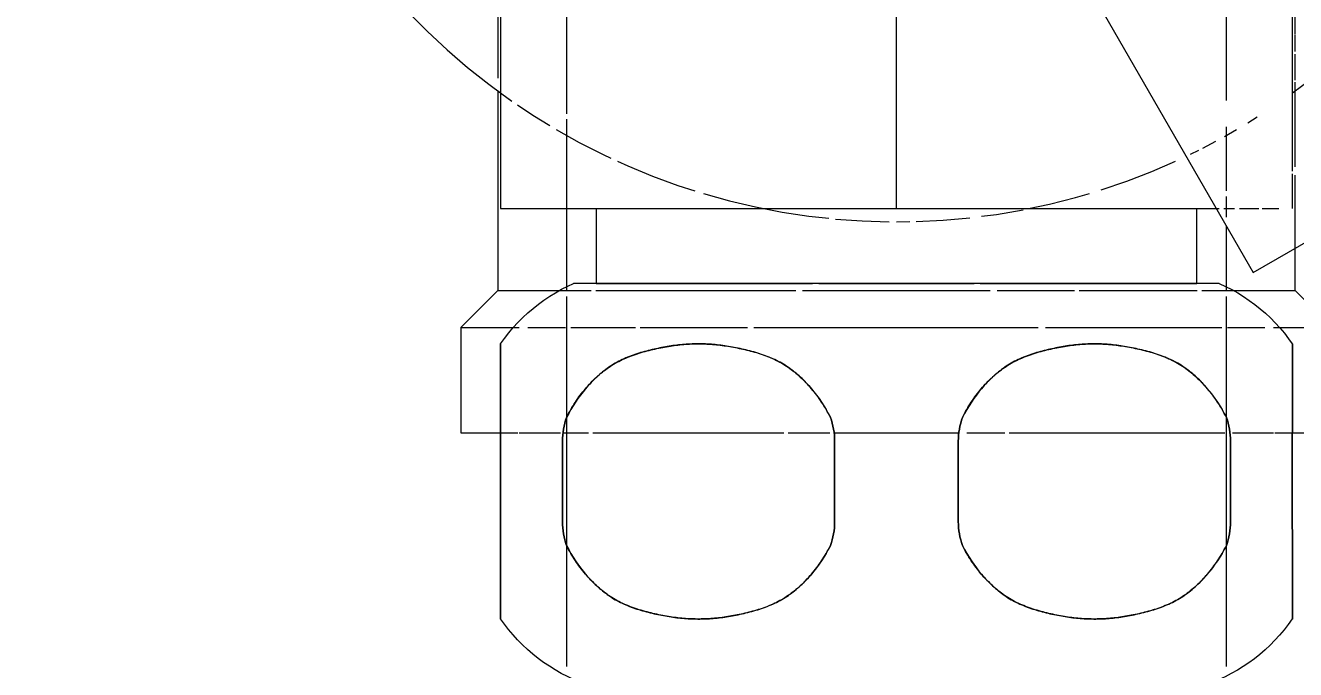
# Model space of a CAD drawing. Header units: metres. Extents: x 15 to 69.3, y -12.4 to 16.4.
# Drawn here: x 27.63947 to 27.68759, y 0.45754 to 0.48194 of the extents above; entities that cross this region are included whole.
import ezdxf

# ---------------------------------------------------------------- set-up
doc = ezdxf.new("R2010")
doc.units = ezdxf.units.M
for name, color, linetype, lineweight in [('A-ANNO-DIMS', 7, 'Continuous', 5), ('A-ANNO-DIMS-25', 7, 'Continuous', 5), ('P-PIPE', 7, 'Continuous', 5), ('P-PIPE-CNTR', 7, 'Continuous', 5), ('P-SANR-FIXT', 7, 'Continuous', 5)]:
    doc.layers.add(name, color=color, linetype=linetype, lineweight=lineweight)
doc.styles.add('Century Gothic_4', font='GOTHIC.TTF', dxfattribs={"height": 0.0375})
doc.dimstyles.new('Setores_1_5_1', dxfattribs={"dimscale": 0.3048, "dimtxt": 0.039156, "dimasz": 0.260417, "dimexe": 0.19685, "dimexo": 0.123031, "dimgap": 0.143537, "dimtad": 1, "dimrnd": 0.01, "dimzin": 0, "dimdsep": 46, "dimtxsty": 'Century Gothic_4', "dimblk1": 'OBLIQUE', "dimblk2": 'OBLIQUE', "dimsah": 1, "dimcen": 0.09, "dimazin": 0, "dimtfac": 1, "dimtdec": 4, "dimtix": 1, "dimtmove": 0, "dimatfit": 3, "dimfxl": 1, "dimtvp": 1, "dimtolj": 1, "dimtzin": 0, "dimarcsym": 2})

# ---------------------------------------------------------------- blocks, each defined once
blk = doc.blocks.new('UT_Ducha higiênica - UT_Ducha higiênica-3615605-AA')
at = {"layer": 'P-SANR-FIXT'}
for p, q in [((-12.995673, 0.492892), (-12.995673, 0.475)), ((-12.978597, 0.492404), (-12.967156, 0.472586)), ((-12.967156, 0.472586), (-12.959361, 0.477086)), ((-12.995673, 0.475), (-12.980673, 0.475)), ((-12.992056, 0.475), (-12.992056, 0.472165)), ((-12.980673, 0.475), (-12.968454, 0.475)), ((-12.969291, 0.472165), (-12.969291, 0.475)), ((-12.980673, 0.472165), (-12.992905, 0.472165)), ((-12.968442, 0.472165), (-12.980673, 0.472165)), ((-12.995673, 0.467093), (-12.995673, 0.462236)), ((-12.965673, 0.462236), (-12.965673, 0.467093)), ((-12.99567, 0.464665), (-12.99567, 0.466189)), ((-12.993329, 0.466189), (-12.993329, 0.464665)), ((-12.983015, 0.464665), (-12.983015, 0.466189)), ((-12.978332, 0.466189), (-12.978332, 0.464665)), ((-12.968018, 0.464665), (-12.968018, 0.466189)), ((-12.965677, 0.466189), (-12.965677, 0.464665)), ((-12.99567, 0.463141), (-12.99567, 0.464665)), ((-12.993329, 0.464665), (-12.993329, 0.463141)), ((-12.983015, 0.463141), (-12.983015, 0.464665)), ((-12.978332, 0.464665), (-12.978332, 0.463141)), ((-12.968018, 0.463141), (-12.968018, 0.464665)), ((-12.965677, 0.464665), (-12.965677, 0.463141))]:
    blk.add_line(p, q, dxfattribs=at)
at = {"layer": 'P-SANR-FIXT', "color": 253, "true_color": 0xa6a6a6}
for p, q in [((-12.965673, 0.476426), (-12.965673, 0.487687)), ((-12.965667, 0.479383), (-12.964989, 0.479898)), ((-12.995619, 0.479345), (-12.995298, 0.479111)), ((-12.967156, 0.472586), (-12.959361, 0.477086)), ((-12.965673, 0.475), (-12.965673, 0.476318)), ((-12.995673, 0.475), (-12.992145, 0.475)), ((-12.992056, 0.475), (-12.980673, 0.475)), ((-12.980673, 0.475), (-12.969291, 0.475)), ((-12.969202, 0.475), (-12.968454, 0.475)), ((-12.968273, 0.475), (-12.967861, 0.475)), ((-12.967683, 0.475), (-12.966943, 0.475)), ((-12.966821, 0.475), (-12.966185, 0.475)), ((-12.980673, 0.474504), (-12.980163, 0.474509)), ((-12.992145, 0.472165), (-12.992905, 0.472165)), ((-12.992056, 0.472165), (-12.983849, 0.472165)), ((-12.98362, 0.472165), (-12.980673, 0.472165)), ((-12.980673, 0.472165), (-12.977727, 0.472165)), ((-12.977498, 0.472165), (-12.969291, 0.472165)), ((-12.968442, 0.472165), (-12.969202, 0.472165)), ((-12.99567, 0.466189), (-12.99567, 0.464665)), ((-12.965677, 0.464665), (-12.965677, 0.466189)), ((-12.99567, 0.464665), (-12.99567, 0.463141)), ((-12.965677, 0.463141), (-12.965677, 0.464665))]:
    blk.add_line(p, q, dxfattribs=at)
at = {"layer": 'P-SANR-FIXT', "color": 254, "true_color": 0xdfdfdf}
for p, q in [((-12.967362, 0.47825), (-12.967003, 0.47848)), ((-12.968243, 0.477735), (-12.967786, 0.478002)), ((-12.969071, 0.477294), (-12.968579, 0.477556)), ((-12.969537, 0.477066), (-12.969221, 0.477218)), ((-12.992145, 0.475), (-12.99059, 0.475)), ((-12.992056, 0.475), (-12.990531, 0.475)), ((-12.990531, 0.475), (-12.980673, 0.475)), ((-12.990372, 0.475), (-12.980673, 0.475)), ((-12.980673, 0.475), (-12.969291, 0.475)), ((-12.980673, 0.475), (-12.973173, 0.475)), ((-12.973173, 0.475), (-12.969202, 0.475)), ((-12.968273, 0.475), (-12.967861, 0.475)), ((-12.967683, 0.475), (-12.966943, 0.475)), ((-12.966821, 0.475), (-12.966185, 0.475)), ((-12.991267, 0.472165), (-12.992145, 0.472165)), ((-12.992056, 0.472165), (-12.991669, 0.472165)), ((-12.991669, 0.472165), (-12.986365, 0.472165)), ((-12.99061, 0.472165), (-12.991267, 0.472165)), ((-12.989323, 0.472165), (-12.990386, 0.472165)), ((-12.983839, 0.472165), (-12.989323, 0.472165)), ((-12.986365, 0.472165), (-12.983849, 0.472165)), ((-12.980673, 0.472165), (-12.983624, 0.472165)), ((-12.98362, 0.472165), (-12.980673, 0.472165)), ((-12.977723, 0.472165), (-12.980673, 0.472165)), ((-12.980673, 0.472165), (-12.977727, 0.472165)), ((-12.974558, 0.472165), (-12.977508, 0.472165)), ((-12.977498, 0.472165), (-12.969291, 0.472165)), ((-12.969202, 0.472165), (-12.974558, 0.472165)), ((-12.993329, 0.464665), (-12.993329, 0.466189)), ((-12.983015, 0.466189), (-12.983015, 0.464665)), ((-12.978332, 0.464665), (-12.978332, 0.466189)), ((-12.968018, 0.466189), (-12.968018, 0.464665)), ((-12.993329, 0.463141), (-12.993329, 0.464665)), ((-12.983015, 0.464665), (-12.983015, 0.463141)), ((-12.978332, 0.463141), (-12.978332, 0.464665)), ((-12.968018, 0.464665), (-12.968018, 0.463141))]:
    blk.add_line(p, q, dxfattribs=at)
at = {"layer": 'P-SANR-FIXT', "flags": 128}
for points in [[(-13.00518, 0.492953), (-13.004879, 0.491979), (-13.004539, 0.491017), (-13.004161, 0.49007), (-13.003745, 0.489139), (-13.003292, 0.488225), (-13.002803, 0.48733), (-13.002278, 0.486455), (-13.00172, 0.485602), (-13.001127, 0.484772), (-13.000502, 0.483966), (-12.999845, 0.483186), (-12.999157, 0.482433), (-12.998439, 0.481707), (-12.997694, 0.481012), (-12.996921, 0.480346), (-12.996122, 0.479712), (-12.995619, 0.479345)], [(-12.99567, 0.469873), (-12.995518, 0.470085), (-12.995358, 0.470292), (-12.99519, 0.470491), (-12.995014, 0.470684), (-12.99483, 0.47087), (-12.99464, 0.471048), (-12.994442, 0.471218), (-12.994237, 0.47138), (-12.994027, 0.471534), (-12.99381, 0.47168), (-12.993587, 0.471816), (-12.99336, 0.471944), (-12.993127, 0.472062), (-12.992905, 0.472165)], [(-12.968442, 0.472165), (-12.968205, 0.472055), (-12.967972, 0.471936), (-12.967745, 0.471808), (-12.967523, 0.471671), (-12.967307, 0.471525), (-12.967096, 0.47137), (-12.966892, 0.471207), (-12.966695, 0.471037), (-12.966505, 0.470858), (-12.966321, 0.470672), (-12.966146, 0.470479), (-12.965978, 0.470279), (-12.965819, 0.470072), (-12.965677, 0.469873)], [(-12.992905, 0.457165), (-12.993142, 0.457274), (-12.993374, 0.457393), (-12.993602, 0.457522), (-12.993824, 0.457659), (-12.99404, 0.457805), (-12.994251, 0.457959), (-12.994455, 0.458122), (-12.994652, 0.458293), (-12.994842, 0.458471), (-12.995025, 0.458657), (-12.995201, 0.458851), (-12.995369, 0.459051), (-12.995528, 0.459257), (-12.99567, 0.459456)], [(-12.965677, 0.459456), (-12.965829, 0.459244), (-12.965989, 0.459038), (-12.966157, 0.458838), (-12.966333, 0.458645), (-12.966516, 0.45846), (-12.966707, 0.458282), (-12.966905, 0.458111), (-12.96711, 0.457949), (-12.96732, 0.457795), (-12.967537, 0.45765), (-12.967759, 0.457513), (-12.967987, 0.457385), (-12.96822, 0.457267), (-12.968442, 0.457165)]]:
    blk.add_lwpolyline(points, dxfattribs=at)
at = {"layer": 'P-SANR-FIXT', "color": 253, "true_color": 0xa6a6a6, "flags": 128}
for points in [[(-12.995037, 0.478935), (-12.994451, 0.478542), (-12.993808, 0.478147)], [(-12.993561, 0.477997), (-12.992692, 0.47751), (-12.991783, 0.477047), (-12.991489, 0.476912)], [(-12.991244, 0.476799), (-12.990857, 0.476622), (-12.989914, 0.476233), (-12.988956, 0.475883), (-12.988308, 0.475675)], [(-12.972914, 0.475709), (-12.971949, 0.476039), (-12.970997, 0.476407), (-12.970103, 0.476795)], [(-12.987984, 0.47557), (-12.987002, 0.475298), (-12.986009, 0.475064), (-12.985008, 0.474871), (-12.983999, 0.474718), (-12.983238, 0.474633)], [(-12.975666, 0.475), (-12.97488, 0.475167), (-12.973891, 0.475418), (-12.973364, 0.475575)], [(-12.982986, 0.474605), (-12.981968, 0.474533), (-12.980949, 0.474501)], [(-12.979929, 0.474511), (-12.97891, 0.474561), (-12.977894, 0.474652)], [(-12.977447, 0.47471), (-12.976883, 0.474783), (-12.975877, 0.474955)]]:
    blk.add_lwpolyline(points, dxfattribs=at)
at = {"layer": 'P-SANR-FIXT', "color": 254, "true_color": 0xdfdfdf}
blk.add_arc((-12.980673, 0.5), 0.0255, 234.1099, 235.1553, dxfattribs=at)
at = {"layer": 'P-SANR-FIXT', "color": 253, "true_color": 0xa6a6a6}
for points, knots in [([(-12.995673, 0.469782), (-12.995673, 0.469798), (-12.995673, 0.469827), (-12.995673, 0.469867), (-12.995673, 0.469886), (-12.995673, 0.469859), (-12.995673, 0.469795), (-12.995673, 0.469723), (-12.995673, 0.46964), (-12.995673, 0.46951), (-12.995673, 0.46933), (-12.995673, 0.469149), (-12.995673, 0.469044), (-12.995673, 0.468988)], [0.4, 0.4, 0.4, 0.4, 0.425, 0.45, 0.5, 0.55, 0.6, 0.625, 0.65, 0.7, 0.75, 0.775, 0.8, 0.8, 0.8, 0.8]), ([(-12.965673, 0.469782), (-12.965673, 0.469798), (-12.965673, 0.469827), (-12.965673, 0.469867), (-12.965673, 0.469886), (-12.965673, 0.469859), (-12.965673, 0.469807), (-12.965673, 0.469775)], [0.4, 0.4, 0.4, 0.4, 0.425, 0.45, 0.5, 0.55, 0.6, 0.6, 0.6, 0.6]), ([(-12.965673, 0.468984), (-12.965673, 0.46904), (-12.965673, 0.469145), (-12.965673, 0.469328), (-12.965673, 0.469511), (-12.965673, 0.469645), (-12.965673, 0.46973), (-12.965673, 0.469766), (-12.965673, 0.469782)], [0.2, 0.2, 0.2, 0.2, 0.225, 0.25, 0.3, 0.35, 0.375, 0.4, 0.4, 0.4, 0.4]), ([(-12.995673, 0.468988), (-12.995673, 0.468933), (-12.995673, 0.468815), (-12.995673, 0.468557), (-12.995673, 0.468044), (-12.995673, 0.467501), (-12.995673, 0.467093)], [0.8, 0.8, 0.8, 0.8, 0.825, 0.85, 0.9, 1, 1, 1, 1]), ([(-12.965673, 0.467093), (-12.965673, 0.467296), (-12.965673, 0.46768), (-12.965673, 0.468186), (-12.965673, 0.468552), (-12.965673, 0.46881), (-12.965673, 0.468928), (-12.965673, 0.468984)], [0, 0, 0, 0, 0.05, 0.1, 0.15, 0.175, 0.2, 0.2, 0.2, 0.2]), ([(-12.995673, 0.462236), (-12.995673, 0.461828), (-12.995673, 0.461285), (-12.995673, 0.460773), (-12.995673, 0.460515), (-12.995673, 0.460397), (-12.995673, 0.460341)], [0, 0, 0, 0, 0.1, 0.15, 0.175, 0.2, 0.2, 0.2, 0.2]), ([(-12.965673, 0.460346), (-12.965673, 0.460401), (-12.965673, 0.460519), (-12.965673, 0.460777), (-12.965673, 0.461143), (-12.965673, 0.46165), (-12.965673, 0.462033), (-12.965673, 0.462236)], [0.8, 0.8, 0.8, 0.8, 0.825, 0.85, 0.9, 0.95, 1, 1, 1, 1]), ([(-12.995673, 0.460341), (-12.995673, 0.460285), (-12.995673, 0.460181), (-12.995673, 0.46), (-12.995673, 0.45982), (-12.995673, 0.459689), (-12.995673, 0.459606), (-12.995673, 0.459535), (-12.995673, 0.459471), (-12.995673, 0.459444), (-12.995673, 0.459462), (-12.995673, 0.459502), (-12.995673, 0.459531), (-12.995673, 0.459548)], [0.2, 0.2, 0.2, 0.2, 0.225, 0.25, 0.3, 0.35, 0.375, 0.4, 0.45, 0.5, 0.55, 0.575, 0.6, 0.6, 0.6, 0.6]), ([(-12.965673, 0.459554), (-12.965673, 0.459522), (-12.965673, 0.459471), (-12.965673, 0.459444), (-12.965673, 0.459462), (-12.965673, 0.459502), (-12.965673, 0.459546), (-12.965673, 0.4596), (-12.965673, 0.459684), (-12.965673, 0.459818), (-12.965673, 0.460002), (-12.965673, 0.460185), (-12.965673, 0.46029), (-12.965673, 0.460346)], [0.4, 0.4, 0.4, 0.4, 0.45, 0.5, 0.55, 0.575, 0.6, 0.625, 0.65, 0.7, 0.75, 0.775, 0.8, 0.8, 0.8, 0.8])]:
    blk.add_open_spline(points, degree=3, knots=knots, dxfattribs=at)
at = {"layer": 'P-SANR-FIXT'}
for points, knots in [([(-12.995673, 0.467093), (-12.995673, 0.467296), (-12.995673, 0.46768), (-12.995673, 0.468186), (-12.995673, 0.468552), (-12.995673, 0.46881), (-12.995673, 0.468987), (-12.995673, 0.469145), (-12.995673, 0.469328), (-12.995673, 0.469511), (-12.995673, 0.469645), (-12.995673, 0.46973), (-12.995673, 0.469766), (-12.995673, 0.469782)], [0, 0, 0, 0, 0.05, 0.1, 0.15, 0.175, 0.2, 0.225, 0.25, 0.3, 0.35, 0.375, 0.4, 0.4, 0.4, 0.4]), ([(-12.983173, 0.467093), (-12.983278, 0.467296), (-12.983502, 0.46768), (-12.98388, 0.468186), (-12.984229, 0.468552), (-12.98453, 0.46881), (-12.984765, 0.468987), (-12.985016, 0.469145), (-12.985374, 0.469328), (-12.985852, 0.469511), (-12.98635, 0.469645), (-12.986746, 0.46973), (-12.987036, 0.469784), (-12.987323, 0.469827), (-12.987711, 0.469867), (-12.988199, 0.469886), (-12.988784, 0.469859), (-12.989261, 0.469795), (-12.989641, 0.469723), (-12.990028, 0.46964), (-12.990512, 0.46951), (-12.990978, 0.46933), (-12.991327, 0.469149), (-12.991574, 0.468992), (-12.991807, 0.468815), (-12.992106, 0.468557), (-12.992596, 0.468044), (-12.992958, 0.467501), (-12.993173, 0.467093)], [0, 0, 0, 0, 0.05, 0.1, 0.15, 0.175, 0.2, 0.225, 0.25, 0.3, 0.35, 0.375, 0.4, 0.425, 0.45, 0.5, 0.55, 0.6, 0.625, 0.65, 0.7, 0.75, 0.775, 0.8, 0.825, 0.85, 0.9, 1, 1, 1, 1]), ([(-12.968173, 0.467093), (-12.968278, 0.467296), (-12.968502, 0.46768), (-12.96888, 0.468186), (-12.969229, 0.468552), (-12.96953, 0.46881), (-12.969765, 0.468987), (-12.970016, 0.469145), (-12.970374, 0.469328), (-12.970852, 0.469511), (-12.97135, 0.469645), (-12.971746, 0.46973), (-12.972036, 0.469784), (-12.972323, 0.469827), (-12.972711, 0.469867), (-12.973199, 0.469886), (-12.973784, 0.469859), (-12.974261, 0.469795), (-12.974641, 0.469723), (-12.975028, 0.46964), (-12.975512, 0.46951), (-12.975978, 0.46933), (-12.976327, 0.469149), (-12.976574, 0.468992), (-12.976807, 0.468815), (-12.977106, 0.468557), (-12.977596, 0.468044), (-12.977958, 0.467501), (-12.978173, 0.467093)], [0, 0, 0, 0, 0.05, 0.1, 0.15, 0.175, 0.2, 0.225, 0.25, 0.3, 0.35, 0.375, 0.4, 0.425, 0.45, 0.5, 0.55, 0.6, 0.625, 0.65, 0.7, 0.75, 0.775, 0.8, 0.825, 0.85, 0.9, 1, 1, 1, 1]), ([(-12.965673, 0.469775), (-12.965673, 0.469759), (-12.965673, 0.469723), (-12.965673, 0.46964), (-12.965673, 0.46951), (-12.965673, 0.46933), (-12.965673, 0.469149), (-12.965673, 0.468992), (-12.965673, 0.468815), (-12.965673, 0.468557), (-12.965673, 0.468044), (-12.965673, 0.467501), (-12.965673, 0.467093)], [0.6, 0.6, 0.6, 0.6, 0.625, 0.65, 0.7, 0.75, 0.775, 0.8, 0.825, 0.85, 0.9, 1, 1, 1, 1]), ([(-12.995673, 0.459548), (-12.995673, 0.459564), (-12.995673, 0.4596), (-12.995673, 0.459684), (-12.995673, 0.459818), (-12.995673, 0.460002), (-12.995673, 0.460185), (-12.995673, 0.460342), (-12.995673, 0.460519), (-12.995673, 0.460777), (-12.995673, 0.461143), (-12.995673, 0.46165), (-12.995673, 0.462033), (-12.995673, 0.462236)], [0.6, 0.6, 0.6, 0.6, 0.625, 0.65, 0.7, 0.75, 0.775, 0.8, 0.825, 0.85, 0.9, 0.95, 1, 1, 1, 1]), ([(-12.993173, 0.462236), (-12.992958, 0.461828), (-12.992596, 0.461285), (-12.992106, 0.460773), (-12.991807, 0.460515), (-12.991574, 0.460338), (-12.991327, 0.460181), (-12.990978, 0.46), (-12.990512, 0.45982), (-12.990028, 0.459689), (-12.989641, 0.459606), (-12.989261, 0.459535), (-12.988784, 0.459471), (-12.988199, 0.459444), (-12.987711, 0.459462), (-12.987323, 0.459502), (-12.987036, 0.459546), (-12.986746, 0.4596), (-12.98635, 0.459684), (-12.985852, 0.459818), (-12.985374, 0.460002), (-12.985016, 0.460185), (-12.984765, 0.460342), (-12.98453, 0.460519), (-12.984229, 0.460777), (-12.98388, 0.461143), (-12.983502, 0.46165), (-12.983278, 0.462033), (-12.983173, 0.462236)], [0, 0, 0, 0, 0.1, 0.15, 0.175, 0.2, 0.225, 0.25, 0.3, 0.35, 0.375, 0.4, 0.45, 0.5, 0.55, 0.575, 0.6, 0.625, 0.65, 0.7, 0.75, 0.775, 0.8, 0.825, 0.85, 0.9, 0.95, 1, 1, 1, 1]), ([(-12.978173, 0.462236), (-12.977958, 0.461828), (-12.977596, 0.461285), (-12.977106, 0.460773), (-12.976807, 0.460515), (-12.976574, 0.460338), (-12.976327, 0.460181), (-12.975978, 0.46), (-12.975512, 0.45982), (-12.975028, 0.459689), (-12.974641, 0.459606), (-12.974261, 0.459535), (-12.973784, 0.459471), (-12.973199, 0.459444), (-12.972711, 0.459462), (-12.972323, 0.459502), (-12.972036, 0.459546), (-12.971746, 0.4596), (-12.97135, 0.459684), (-12.970852, 0.459818), (-12.970374, 0.460002), (-12.970016, 0.460185), (-12.969765, 0.460342), (-12.96953, 0.460519), (-12.969229, 0.460777), (-12.96888, 0.461143), (-12.968502, 0.46165), (-12.968278, 0.462033), (-12.968173, 0.462236)], [0, 0, 0, 0, 0.1, 0.15, 0.175, 0.2, 0.225, 0.25, 0.3, 0.35, 0.375, 0.4, 0.45, 0.5, 0.55, 0.575, 0.6, 0.625, 0.65, 0.7, 0.75, 0.775, 0.8, 0.825, 0.85, 0.9, 0.95, 1, 1, 1, 1]), ([(-12.965673, 0.462236), (-12.965673, 0.461828), (-12.965673, 0.461285), (-12.965673, 0.460773), (-12.965673, 0.460515), (-12.965673, 0.460338), (-12.965673, 0.460181), (-12.965673, 0.46), (-12.965673, 0.45982), (-12.965673, 0.459689), (-12.965673, 0.459606), (-12.965673, 0.459571), (-12.965673, 0.459554)], [0, 0, 0, 0, 0.1, 0.15, 0.175, 0.2, 0.225, 0.25, 0.3, 0.35, 0.375, 0.4, 0.4, 0.4, 0.4])]:
    blk.add_open_spline(points, degree=3, knots=knots, dxfattribs=at)
at = {"layer": 'P-SANR-FIXT', "color": 254, "true_color": 0xdfdfdf}
for points, knots in [([(-12.991579, 0.468984), (-12.991498, 0.46904), (-12.991331, 0.469145), (-12.990973, 0.469328), (-12.990494, 0.469511), (-12.989997, 0.469645), (-12.989601, 0.46973), (-12.989408, 0.469766), (-12.989312, 0.469782)], [0.2, 0.2, 0.2, 0.2, 0.225, 0.25, 0.3, 0.35, 0.375, 0.4, 0.4, 0.4, 0.4]), ([(-12.989312, 0.469782), (-12.989216, 0.469798), (-12.989024, 0.469827), (-12.988636, 0.469867), (-12.988148, 0.469886), (-12.987563, 0.469859), (-12.987182, 0.469807), (-12.986991, 0.469775)], [0.4, 0.4, 0.4, 0.4, 0.425, 0.45, 0.5, 0.55, 0.6, 0.6, 0.6, 0.6]), ([(-12.986991, 0.469775), (-12.986896, 0.469759), (-12.986706, 0.469723), (-12.986319, 0.46964), (-12.985835, 0.46951), (-12.985369, 0.46933), (-12.98502, 0.469149), (-12.984855, 0.469044), (-12.984775, 0.468988)], [0.6, 0.6, 0.6, 0.6, 0.625, 0.65, 0.7, 0.75, 0.775, 0.8, 0.8, 0.8, 0.8]), ([(-12.976579, 0.468984), (-12.976498, 0.46904), (-12.976331, 0.469145), (-12.975973, 0.469328), (-12.975494, 0.469511), (-12.974997, 0.469645), (-12.974601, 0.46973), (-12.974408, 0.469766), (-12.974312, 0.469782)], [0.2, 0.2, 0.2, 0.2, 0.225, 0.25, 0.3, 0.35, 0.375, 0.4, 0.4, 0.4, 0.4]), ([(-12.974312, 0.469782), (-12.974216, 0.469798), (-12.974024, 0.469827), (-12.973636, 0.469867), (-12.973148, 0.469886), (-12.972563, 0.469859), (-12.972182, 0.469807), (-12.971991, 0.469775)], [0.4, 0.4, 0.4, 0.4, 0.425, 0.45, 0.5, 0.55, 0.6, 0.6, 0.6, 0.6]), ([(-12.971991, 0.469775), (-12.971896, 0.469759), (-12.971706, 0.469723), (-12.971319, 0.46964), (-12.970835, 0.46951), (-12.970369, 0.46933), (-12.97002, 0.469149), (-12.969855, 0.469044), (-12.969775, 0.468988)], [0.6, 0.6, 0.6, 0.6, 0.625, 0.65, 0.7, 0.75, 0.775, 0.8, 0.8, 0.8, 0.8]), ([(-12.993173, 0.467093), (-12.993069, 0.467296), (-12.992845, 0.46768), (-12.992467, 0.468186), (-12.992118, 0.468552), (-12.991817, 0.46881), (-12.99166, 0.468928), (-12.991579, 0.468984)], [0, 0, 0, 0, 0.05, 0.1, 0.15, 0.175, 0.2, 0.2, 0.2, 0.2]), ([(-12.984775, 0.468988), (-12.984695, 0.468933), (-12.98454, 0.468815), (-12.984241, 0.468557), (-12.983751, 0.468044), (-12.983389, 0.467501), (-12.983173, 0.467093)], [0.8, 0.8, 0.8, 0.8, 0.825, 0.85, 0.9, 1, 1, 1, 1]), ([(-12.978173, 0.467093), (-12.978069, 0.467296), (-12.977845, 0.46768), (-12.977467, 0.468186), (-12.977118, 0.468552), (-12.976817, 0.46881), (-12.97666, 0.468928), (-12.976579, 0.468984)], [0, 0, 0, 0, 0.05, 0.1, 0.15, 0.175, 0.2, 0.2, 0.2, 0.2]), ([(-12.969775, 0.468988), (-12.969695, 0.468933), (-12.96954, 0.468815), (-12.969241, 0.468557), (-12.968751, 0.468044), (-12.968389, 0.467501), (-12.968173, 0.467093)], [0.8, 0.8, 0.8, 0.8, 0.825, 0.85, 0.9, 1, 1, 1, 1]), ([(-12.991579, 0.460346), (-12.99166, 0.460401), (-12.991817, 0.460519), (-12.992118, 0.460777), (-12.992467, 0.461143), (-12.992845, 0.46165), (-12.993069, 0.462033), (-12.993173, 0.462236)], [0.8, 0.8, 0.8, 0.8, 0.825, 0.85, 0.9, 0.95, 1, 1, 1, 1]), ([(-12.983173, 0.462236), (-12.983389, 0.461828), (-12.983751, 0.461285), (-12.984241, 0.460773), (-12.98454, 0.460515), (-12.984695, 0.460397), (-12.984775, 0.460341)], [0, 0, 0, 0, 0.1, 0.15, 0.175, 0.2, 0.2, 0.2, 0.2]), ([(-12.976579, 0.460346), (-12.97666, 0.460401), (-12.976817, 0.460519), (-12.977118, 0.460777), (-12.977467, 0.461143), (-12.977845, 0.46165), (-12.978069, 0.462033), (-12.978173, 0.462236)], [0.8, 0.8, 0.8, 0.8, 0.825, 0.85, 0.9, 0.95, 1, 1, 1, 1]), ([(-12.968173, 0.462236), (-12.968389, 0.461828), (-12.968751, 0.461285), (-12.969241, 0.460773), (-12.96954, 0.460515), (-12.969695, 0.460397), (-12.969775, 0.460341)], [0, 0, 0, 0, 0.1, 0.15, 0.175, 0.2, 0.2, 0.2, 0.2]), ([(-12.989312, 0.459548), (-12.989408, 0.459564), (-12.989601, 0.4596), (-12.989997, 0.459684), (-12.990494, 0.459818), (-12.990973, 0.460002), (-12.991331, 0.460185), (-12.991498, 0.46029), (-12.991579, 0.460346)], [0.6, 0.6, 0.6, 0.6, 0.625, 0.65, 0.7, 0.75, 0.775, 0.8, 0.8, 0.8, 0.8]), ([(-12.984775, 0.460341), (-12.984855, 0.460285), (-12.98502, 0.460181), (-12.985369, 0.46), (-12.985835, 0.45982), (-12.986319, 0.459689), (-12.986706, 0.459606), (-12.986896, 0.459571), (-12.986991, 0.459554)], [0.2, 0.2, 0.2, 0.2, 0.225, 0.25, 0.3, 0.35, 0.375, 0.4, 0.4, 0.4, 0.4]), ([(-12.974312, 0.459548), (-12.974408, 0.459564), (-12.974601, 0.4596), (-12.974997, 0.459684), (-12.975494, 0.459818), (-12.975973, 0.460002), (-12.976331, 0.460185), (-12.976498, 0.46029), (-12.976579, 0.460346)], [0.6, 0.6, 0.6, 0.6, 0.625, 0.65, 0.7, 0.75, 0.775, 0.8, 0.8, 0.8, 0.8]), ([(-12.969775, 0.460341), (-12.969855, 0.460285), (-12.97002, 0.460181), (-12.970369, 0.46), (-12.970835, 0.45982), (-12.971319, 0.459689), (-12.971706, 0.459606), (-12.971896, 0.459571), (-12.971991, 0.459554)], [0.2, 0.2, 0.2, 0.2, 0.225, 0.25, 0.3, 0.35, 0.375, 0.4, 0.4, 0.4, 0.4]), ([(-12.986991, 0.459554), (-12.987182, 0.459522), (-12.987563, 0.459471), (-12.988148, 0.459444), (-12.988636, 0.459462), (-12.989024, 0.459502), (-12.989216, 0.459531), (-12.989312, 0.459548)], [0.4, 0.4, 0.4, 0.4, 0.45, 0.5, 0.55, 0.575, 0.6, 0.6, 0.6, 0.6]), ([(-12.971991, 0.459554), (-12.972182, 0.459522), (-12.972563, 0.459471), (-12.973148, 0.459444), (-12.973636, 0.459462), (-12.974024, 0.459502), (-12.974216, 0.459531), (-12.974312, 0.459548)], [0.4, 0.4, 0.4, 0.4, 0.45, 0.5, 0.55, 0.575, 0.6, 0.6, 0.6, 0.6])]:
    blk.add_open_spline(points, degree=3, knots=knots, dxfattribs=at)
at = {"layer": 'P-SANR-FIXT', "color": 253, "true_color": 0xa6a6a6}
for points in [[(-12.995673, 0.467093), (-12.995673, 0.466948), (-12.995672, 0.4668), (-12.995672, 0.46665)], [(-12.965675, 0.46665), (-12.965674, 0.4668), (-12.965673, 0.466948), (-12.965673, 0.467093)], [(-12.995672, 0.46665), (-12.995671, 0.466499), (-12.99567, 0.466345), (-12.99567, 0.466189)], [(-12.993329, 0.466189), (-12.993327, 0.466345), (-12.993314, 0.466499), (-12.993288, 0.46665)], [(-12.983057, 0.46665), (-12.983031, 0.466499), (-12.983016, 0.466345), (-12.983015, 0.466189)], [(-12.978332, 0.466189), (-12.978331, 0.466345), (-12.978316, 0.466499), (-12.97829, 0.46665)], [(-12.968059, 0.46665), (-12.968033, 0.466499), (-12.96802, 0.466345), (-12.968018, 0.466189)], [(-12.965677, 0.466189), (-12.965677, 0.466345), (-12.965676, 0.466499), (-12.965675, 0.46665)], [(-12.99567, 0.463141), (-12.99567, 0.462984), (-12.995671, 0.462831), (-12.995672, 0.46268)], [(-12.993288, 0.46268), (-12.993314, 0.462831), (-12.993327, 0.462984), (-12.993329, 0.463141)], [(-12.983015, 0.463141), (-12.983016, 0.462984), (-12.983031, 0.462831), (-12.983057, 0.46268)], [(-12.97829, 0.46268), (-12.978316, 0.462831), (-12.978331, 0.462984), (-12.978332, 0.463141)], [(-12.968018, 0.463141), (-12.96802, 0.462984), (-12.968033, 0.462831), (-12.968059, 0.46268)], [(-12.965675, 0.46268), (-12.965676, 0.462831), (-12.965677, 0.462984), (-12.965677, 0.463141)], [(-12.995672, 0.46268), (-12.995672, 0.462529), (-12.995673, 0.462381), (-12.995673, 0.462236)], [(-12.965673, 0.462236), (-12.965673, 0.462381), (-12.965674, 0.462529), (-12.965675, 0.46268)]]:
    blk.add_open_spline(points, degree=3, dxfattribs=at)
at = {"layer": 'P-SANR-FIXT'}
for points in [[(-12.995672, 0.46665), (-12.995672, 0.4668), (-12.995673, 0.466948), (-12.995673, 0.467093)], [(-12.993173, 0.467093), (-12.993224, 0.466948), (-12.993262, 0.4668), (-12.993288, 0.46665)], [(-12.983015, 0.466189), (-12.983016, 0.466345), (-12.983045, 0.466652), (-12.983123, 0.466948), (-12.983173, 0.467093)], [(-12.978173, 0.467093), (-12.978224, 0.466948), (-12.978302, 0.466652), (-12.978331, 0.466345), (-12.978332, 0.466189)], [(-12.968059, 0.46665), (-12.968085, 0.4668), (-12.968123, 0.466948), (-12.968173, 0.467093)], [(-12.965673, 0.467093), (-12.965673, 0.466948), (-12.965674, 0.4668), (-12.965675, 0.46665)], [(-12.99567, 0.466189), (-12.99567, 0.466345), (-12.995671, 0.466499), (-12.995672, 0.46665)], [(-12.993288, 0.46665), (-12.993314, 0.466499), (-12.993327, 0.466345), (-12.993329, 0.466189)], [(-12.968018, 0.466189), (-12.96802, 0.466345), (-12.968033, 0.466499), (-12.968059, 0.46665)], [(-12.965675, 0.46665), (-12.965676, 0.466499), (-12.965677, 0.466345), (-12.965677, 0.466189)], [(-12.995672, 0.46268), (-12.995671, 0.462831), (-12.99567, 0.462984), (-12.99567, 0.463141)], [(-12.993329, 0.463141), (-12.993327, 0.462984), (-12.993314, 0.462831), (-12.993288, 0.46268)], [(-12.983173, 0.462236), (-12.983123, 0.462381), (-12.983045, 0.462677), (-12.983016, 0.462984), (-12.983015, 0.463141)], [(-12.978332, 0.463141), (-12.978331, 0.462984), (-12.978302, 0.462677), (-12.978224, 0.462381), (-12.978173, 0.462236)], [(-12.968059, 0.46268), (-12.968033, 0.462831), (-12.96802, 0.462984), (-12.968018, 0.463141)], [(-12.965677, 0.463141), (-12.965677, 0.462984), (-12.965676, 0.462831), (-12.965675, 0.46268)], [(-12.995673, 0.462236), (-12.995673, 0.462381), (-12.995672, 0.462529), (-12.995672, 0.46268)], [(-12.993288, 0.46268), (-12.993262, 0.462529), (-12.993224, 0.462381), (-12.993173, 0.462236)], [(-12.968173, 0.462236), (-12.968123, 0.462381), (-12.968085, 0.462529), (-12.968059, 0.46268)], [(-12.965675, 0.46268), (-12.965674, 0.462529), (-12.965673, 0.462381), (-12.965673, 0.462236)]]:
    blk.add_open_spline(points, degree=3, dxfattribs=at)
at = {"layer": 'P-SANR-FIXT', "color": 254, "true_color": 0xdfdfdf}
for points in [[(-12.993288, 0.46665), (-12.993262, 0.4668), (-12.993224, 0.466948), (-12.993173, 0.467093)], [(-12.983173, 0.467093), (-12.983123, 0.466948), (-12.983084, 0.4668), (-12.983057, 0.46665)], [(-12.97829, 0.46665), (-12.978263, 0.4668), (-12.978224, 0.466948), (-12.978173, 0.467093)], [(-12.968173, 0.467093), (-12.968123, 0.466948), (-12.968085, 0.4668), (-12.968059, 0.46665)], [(-12.993173, 0.462236), (-12.993224, 0.462381), (-12.993262, 0.462529), (-12.993288, 0.46268)], [(-12.983057, 0.46268), (-12.983084, 0.462529), (-12.983123, 0.462381), (-12.983173, 0.462236)], [(-12.978173, 0.462236), (-12.978224, 0.462381), (-12.978263, 0.462529), (-12.97829, 0.46268)], [(-12.968059, 0.46268), (-12.968085, 0.462529), (-12.968123, 0.462381), (-12.968173, 0.462236)]]:
    blk.add_open_spline(points, degree=3, dxfattribs=at)
blk = doc.blocks.new('Joelho 45_90 - Agua Fria_Soldavel - MEP - Tigre - Standard-V36-AA')
at = {"layer": 'P-PIPE', "color": 253, "true_color": 0xa6a6a6}
for p, q in [((-12.980825, 0.514039), (-12.980673, 0.51404)), ((-12.995773, 0.4846), (-12.995773, 0.479942)), ((-12.965573, 0.476581), (-12.965573, 0.47947)), ((-12.965573, 0.4735), (-12.965573, 0.476272)), ((-12.993289, 0.4719), (-12.992241, 0.4719)), ((-12.992063, 0.4719), (-12.984486, 0.4719)), ((-12.984233, 0.4719), (-12.980673, 0.4719)), ((-12.980673, 0.4719), (-12.97712, 0.4719)), ((-12.976864, 0.4719), (-12.973924, 0.4719)), ((-12.973746, 0.4719), (-12.969285, 0.4719)), ((-12.969106, 0.4719), (-12.968059, 0.4719)), ((-12.994637, 0.4705), (-12.993209, 0.4705)), ((-12.993005, 0.4705), (-12.990559, 0.4705)), ((-12.990387, 0.4705), (-12.986317, 0.4705)), ((-12.986081, 0.4705), (-12.980673, 0.4705)), ((-12.980673, 0.4705), (-12.975302, 0.4705)), ((-12.97503, 0.4705), (-12.968343, 0.4705)), ((-12.968138, 0.4705), (-12.966717, 0.4705)), ((-12.995799, 0.4665), (-12.995012, 0.4665)), ((-12.994963, 0.4665), (-12.993404, 0.4665)), ((-12.993269, 0.4665), (-12.992341, 0.4665)), ((-12.99218, 0.4665), (-12.984944, 0.4665)), ((-12.984772, 0.4665), (-12.983192, 0.4665)), ((-12.983062, 0.4665), (-12.980673, 0.4665)), ((-12.980673, 0.4665), (-12.978285, 0.4665)), ((-12.978014, 0.4665), (-12.976568, 0.4665)), ((-12.976403, 0.4665), (-12.968228, 0.4665)), ((-12.967943, 0.4665), (-12.966384, 0.4665)), ((-12.966335, 0.4665), (-12.965548, 0.4665))]:
    blk.add_line(p, q, dxfattribs=at)
at = {"layer": 'P-PIPE', "color": 254, "true_color": 0xdfdfdf}
for p, q in [((-12.980112, 0.514029), (-12.97968, 0.514003)), ((-12.976793, 0.513493), (-12.976257, 0.513327)), ((-12.975706, 0.513131), (-12.975405, 0.513011)), ((-12.975206, 0.512932), (-12.974693, 0.512703)), ((-12.974693, 0.512703), (-12.97434, 0.512528)), ((-12.97419, 0.512453), (-12.974021, 0.512361)), ((-12.973654, 0.512158), (-12.973221, 0.511899)), ((-12.972746, 0.511588), (-12.972309, 0.511276)), ((-12.994669, 0.501122), (-12.994636, 0.501449)), ((-12.99471, 0.500186), (-12.994702, 0.500561)), ((-12.994713, 0.497733), (-12.994713, 0.498026)), ((-12.994713, 0.497077), (-12.994713, 0.497414)), ((-12.994824, 0.485585), (-12.995549, 0.484833)), ((-12.994235, 0.4857), (-12.994713, 0.4857)), ((-12.994713, 0.4857), (-12.994235, 0.4857)), ((-12.992832, 0.4857), (-12.994178, 0.4857)), ((-12.994178, 0.4857), (-12.992832, 0.4857)), ((-12.990601, 0.4857), (-12.992762, 0.4857)), ((-12.992762, 0.4857), (-12.990601, 0.4857)), ((-12.988994, 0.4857), (-12.990332, 0.4857)), ((-12.990332, 0.4857), (-12.988994, 0.4857)), ((-12.995259, 0.4846), (-12.993395, 0.4846)), ((-12.993395, 0.4846), (-12.995259, 0.4846)), ((-12.99326, 0.4846), (-12.991351, 0.4846)), ((-12.991351, 0.4846), (-12.99326, 0.4846)), ((-12.991111, 0.4846), (-12.990375, 0.4846)), ((-12.990375, 0.4846), (-12.991111, 0.4846)), ((-12.990169, 0.4846), (-12.988223, 0.4846)), ((-12.988223, 0.4846), (-12.990169, 0.4846)), ((-12.988157, 0.4846), (-12.986291, 0.4846)), ((-12.986291, 0.4846), (-12.988157, 0.4846)), ((-12.975056, 0.4846), (-12.974051, 0.4846)), ((-12.974051, 0.4846), (-12.975056, 0.4846)), ((-12.965573, 0.481601), (-12.965573, 0.4846)), ((-12.965573, 0.480959), (-12.965573, 0.481577)), ((-12.965573, 0.47987), (-12.965573, 0.480854)), ((-12.965573, 0.47947), (-12.965573, 0.479788))]:
    blk.add_line(p, q, dxfattribs=at)
at = {"layer": 'P-PIPE', "color": 7, "true_color": 0xf3f3f3}
for p, q in [((-12.994713, 0.499982), (-12.994713, 0.499999)), ((-12.966633, 0.488692), (-12.966633, 0.48835)), ((-12.966633, 0.488029), (-12.966633, 0.487565)), ((-12.966633, 0.487522), (-12.966633, 0.486997)), ((-12.971758, 0.4857), (-12.972103, 0.4857)), ((-12.972103, 0.4857), (-12.971758, 0.4857)), ((-12.971008, 0.4857), (-12.971612, 0.4857)), ((-12.971612, 0.4857), (-12.971008, 0.4857)), ((-12.970222, 0.4857), (-12.970684, 0.4857)), ((-12.970684, 0.4857), (-12.970222, 0.4857)), ((-12.969095, 0.4857), (-12.970033, 0.4857)), ((-12.970033, 0.4857), (-12.969095, 0.4857)), ((-12.968585, 0.4857), (-12.968841, 0.4857)), ((-12.968841, 0.4857), (-12.968585, 0.4857)), ((-12.967951, 0.4857), (-12.968514, 0.4857)), ((-12.968514, 0.4857), (-12.967951, 0.4857)), ((-12.967169, 0.4857), (-12.967666, 0.4857)), ((-12.967666, 0.4857), (-12.967169, 0.4857)), ((-12.966633, 0.4857), (-12.967112, 0.4857)), ((-12.967112, 0.4857), (-12.966633, 0.4857)), ((-12.965798, 0.484833), (-12.966078, 0.485124)), ((-12.973605, 0.4846), (-12.97319, 0.4846)), ((-12.97319, 0.4846), (-12.973605, 0.4846)), ((-12.973111, 0.4846), (-12.971458, 0.4846)), ((-12.971458, 0.4846), (-12.973111, 0.4846)), ((-12.97064, 0.4846), (-12.970236, 0.4846)), ((-12.970236, 0.4846), (-12.97064, 0.4846)), ((-12.969996, 0.4846), (-12.968087, 0.4846)), ((-12.968087, 0.4846), (-12.969996, 0.4846)), ((-12.967596, 0.4846), (-12.96716, 0.4846)), ((-12.96716, 0.4846), (-12.967596, 0.4846)), ((-12.967092, 0.4846), (-12.966397, 0.4846)), ((-12.966397, 0.4846), (-12.967092, 0.4846)), ((-12.96638, 0.4846), (-12.966088, 0.4846)), ((-12.966088, 0.4846), (-12.96638, 0.4846))]:
    blk.add_line(p, q, dxfattribs=at)
at = {"layer": 'P-PIPE'}
for p, q in [((-12.995773, 0.479472), (-12.995773, 0.4719)), ((-12.965573, 0.4719), (-12.965573, 0.4735)), ((-12.995773, 0.4719), (-12.997173, 0.4705)), ((-12.995773, 0.4719), (-12.993289, 0.4719)), ((-12.968059, 0.4719), (-12.965573, 0.4719)), ((-12.964173, 0.4705), (-12.965573, 0.4719)), ((-12.997173, 0.4705), (-12.997173, 0.4665)), ((-12.997173, 0.4705), (-12.994963, 0.4705)), ((-12.966384, 0.4705), (-12.964173, 0.4705)), ((-12.964173, 0.4665), (-12.964173, 0.4705)), ((-12.997173, 0.4665), (-12.995799, 0.4665)), ((-12.965548, 0.4665), (-12.964173, 0.4665))]:
    blk.add_line(p, q, dxfattribs=at)
at = {"layer": 'P-PIPE', "color": 253, "true_color": 0xa6a6a6, "flags": 128}
for points in [[(-12.984158, 0.513601), (-12.983611, 0.513729), (-12.98306, 0.513836), (-12.982505, 0.51392), (-12.981946, 0.513982), (-12.981386, 0.514022), (-12.980885, 0.514037)], [(-12.987693, 0.512158), (-12.987291, 0.512383), (-12.98679, 0.512637), (-12.98628, 0.512872), (-12.985761, 0.513086), (-12.985234, 0.513279), (-12.984699, 0.513451)], [(-12.990455, 0.510072), (-12.990045, 0.510455), (-12.989619, 0.510821), (-12.989179, 0.51117), (-12.988726, 0.511501), (-12.988259, 0.511814), (-12.987875, 0.51205)], [(-12.971845, 0.510917), (-12.971416, 0.510555), (-12.971001, 0.510177)], [(-12.992832, 0.50702), (-12.992569, 0.507458), (-12.992261, 0.507928), (-12.991935, 0.508385), (-12.991591, 0.508828), (-12.991229, 0.509258), (-12.99085, 0.509672)], [(-12.970602, 0.509782), (-12.970219, 0.509371), (-12.969852, 0.508946), (-12.969503, 0.508506), (-12.969172, 0.508052), (-12.968859, 0.507586), (-12.968623, 0.507202)], [(-12.994167, 0.50388), (-12.994001, 0.504417), (-12.993813, 0.504946), (-12.993605, 0.505467), (-12.993376, 0.50598), (-12.993127, 0.506483), (-12.992935, 0.506834)], [(-12.968291, 0.506617), (-12.968036, 0.506117), (-12.967802, 0.505607), (-12.967588, 0.505088), (-12.967395, 0.50456), (-12.967223, 0.504025), (-12.967114, 0.503633)], [(-12.96706, 0.503429), (-12.966944, 0.502938), (-12.966838, 0.502386), (-12.966753, 0.501831), (-12.966691, 0.501273), (-12.966652, 0.500713), (-12.966634, 0.500152)], [(-12.994534, 0.502237), (-12.994434, 0.502789), (-12.994311, 0.503337)], [(-12.966633, 0.499989), (-12.966633, 0.499954), (-12.966633, 0.499897), (-12.966633, 0.499817), (-12.966633, 0.499715), (-12.966633, 0.49959), (-12.966633, 0.499443), (-12.966633, 0.499274), (-12.966633, 0.499083), (-12.966633, 0.498871), (-12.966633, 0.498638), (-12.966633, 0.498384), (-12.966633, 0.49811), (-12.966633, 0.497816), (-12.966633, 0.497502), (-12.966633, 0.49717), (-12.966633, 0.496819), (-12.966633, 0.496451)]]:
    blk.add_lwpolyline(points, dxfattribs=at)
at = {"layer": 'P-PIPE', "color": 254, "true_color": 0xdfdfdf, "flags": 128}
for points in [[(-12.979444, 0.513984), (-12.978993, 0.513939), (-12.978678, 0.513895)], [(-12.978394, 0.513853), (-12.977884, 0.51376), (-12.977421, 0.513657)], [(-12.994713, 0.499553), (-12.994713, 0.499683), (-12.994713, 0.499792), (-12.994713, 0.499878), (-12.994713, 0.499941), (-12.994713, 0.499982)], [(-12.994713, 0.498032), (-12.994713, 0.498312), (-12.994713, 0.498571), (-12.994713, 0.49881), (-12.994713, 0.499028), (-12.994713, 0.499225), (-12.994713, 0.4994), (-12.994713, 0.499553)], [(-12.966633, 0.491411), (-12.966633, 0.490882), (-12.966633, 0.490345), (-12.966633, 0.4898)], [(-12.994713, 0.489099), (-12.994713, 0.489652), (-12.994713, 0.490198), (-12.994713, 0.490738), (-12.994713, 0.491269)], [(-12.994713, 0.488029), (-12.994713, 0.488541), (-12.994713, 0.489045)], [(-12.994713, 0.4857), (-12.994713, 0.486272), (-12.994713, 0.486843), (-12.994713, 0.487412), (-12.994713, 0.487978)]]:
    blk.add_lwpolyline(points, dxfattribs=at)
at = {"layer": 'P-PIPE', "color": 7, "true_color": 0xf3f3f3, "flags": 128}
blk.add_lwpolyline([(-12.966633, 0.486833), (-12.966633, 0.486426), (-12.966633, 0.485854), (-12.966633, 0.4857)], dxfattribs=at)
at = {"layer": 'P-PIPE', "color": 253, "true_color": 0xa6a6a6}
blk.add_arc((-12.980673, 0.5), 0.0165, 345, 15, dxfattribs=at)
at = {"layer": 'P-PIPE', "color": 254, "true_color": 0xdfdfdf}
for radius, start, end in [(0.0125, 345, 0), (0.0165, 201.9298, 203.1791), (0.0125, 225, 240), (0.0125, 240, 255)]:
    blk.add_arc((-12.980673, 0.5), radius, start, end, dxfattribs=at)
at = {"layer": 'P-PIPE', "color": 7, "true_color": 0xf3f3f3}
for radius, start, end in [(0.0125, 327.375, 330), (0.0165, 320.8586, 322.7425), (0.0165, 307.2094, 309.2494)]:
    blk.add_arc((-12.980673, 0.5), radius, start, end, dxfattribs=at)
blk = doc.blocks.new('DIMBLOCK27-AA')
at = {"layer": 'A-ANNO-DIMS-25', "lineweight": 25}
for p, q in [((28.275315, 1.8), (28.235627, 1.839687)), ((28.275315, 1.8), (28.315002, 1.760312)), ((28.275315, 0), (28.235627, 0.039688)), ((28.275315, 0), (28.315002, -0.039688))]:
    blk.add_line(p, q, dxfattribs=at)
at = {"layer": 'A-ANNO-DIMS-25'}
for p, q in [((28.275315, 1.8), (27.301975, 1.8)), ((28.275315, 1.8), (28.275315, 0)), ((28.275315, 1.8), (28.335315, 1.8)), ((28.275315, 0), (28.215315, 0)), ((28.275315, 0), (28.293941, 0))]:
    blk.add_line(p, q, dxfattribs=at)
at = {"layer": 'A-ANNO-DIMS-25', "color": 0, "insert": (28.183499, 0.817337), "char_height": 0.0375, "width": 0.19839197, "attachment_point": 1, "rotation": 90, "line_spacing_factor": 0.984502, "style": 'Century Gothic_4'}
blk.add_mtext('1,80 m', dxfattribs=at)
blk = doc.blocks.new('_Oblique')
at = {"color": 0, "linetype": 'ByBlock', "lineweight": -2}
blk.add_line((-0.5, -0.5), (0.5, 0.5), dxfattribs=at)

msp = doc.modelspace()

# ---------------------------------------------------------------- hatches: boundary and pattern name
at = {"layer": 'P-PIPE', "true_color": 0x00ffff}
h = msp.add_hatch(color=4, dxfattribs=at)
h.paths.add_polyline_path([(27.659998, 0.232), (27.666471, 0.232), (27.666221, 0.438104), (27.663811, 0.438104), (27.663632, 0.457165), (27.659971, 0.457165), (27.659971, 0.232)])
h.paths.add_polyline_path([(27.670087, 0.46268), (27.67013, 0.466189), (27.670087, 0.464665), (27.670087, 0.463141)])

# ---------------------------------------------------------------- linework, layer by layer
at = {"layer": 'P-PIPE', "color": 254, "true_color": 0xdfdfdf}
for p, q in [((27.659971, 0.4846), (27.659971, 0.478596)), ((27.684971, 0.475672), (27.684971, 0.478102)), ((27.684971, 0.474678), (27.684971, 0.475466)), ((27.659971, 0.471675), (27.659971, 0.457654)), ((27.684971, 0.457656), (27.684971, 0.471673))]:
    msp.add_line(p, q, dxfattribs=at)
at = {"layer": 'P-PIPE', "color": 7, "true_color": 0xf3f3f3}
msp.add_line((27.684971, 0.479102), (27.684971, 0.4846), dxfattribs=at)
at = {"layer": 'P-PIPE', "color": 253, "true_color": 0xa6a6a6}
msp.add_line((27.659971, 0.478394), (27.659971, 0.471915), dxfattribs=at)
at = {"layer": 'P-PIPE'}
msp.add_line((27.684971, 0.471913), (27.684971, 0.474349), dxfattribs=at)
at = {"layer": 'P-PIPE-CNTR'}
msp.add_line((27.672471, 0.475), (27.672471, 0.525), dxfattribs=at)

# ---------------------------------------------------------------- block references
at = {"layer": 'P-PIPE', "color": 254, "true_color": 0xdfdfdf}
msp.add_blockref('Joelho 45_90 - Agua Fria_Soldavel - MEP - Tigre - Standard-V36-AA', (40.653144, 0), dxfattribs=at)
at = {"layer": 'P-SANR-FIXT', "color": 254, "true_color": 0xdfdfdf}
msp.add_blockref('UT_Ducha higiênica - UT_Ducha higiênica-3615605-AA', (40.653144, 0), dxfattribs=at)

# ---------------------------------------------------------------- dimensions: what is measured, and where the dimension line sits
at = {"layer": 'A-ANNO-DIMS'}
dim = msp.add_linear_dim(base=(28.275315, 0), p1=(27.264475, 1.8), p2=(28.331441, 0), angle=90, dimstyle='Setores_1_5_1', override={"dimpost": '<>', "dimfxl": 2.092467}, dxfattribs=at)
dim.commit()
dim.dimension.update_dxf_attribs({"geometry": 'DIMBLOCK27-AA', "text_midpoint": (28.211871, 0.9)})

doc.saveas('drawing.dxf')
